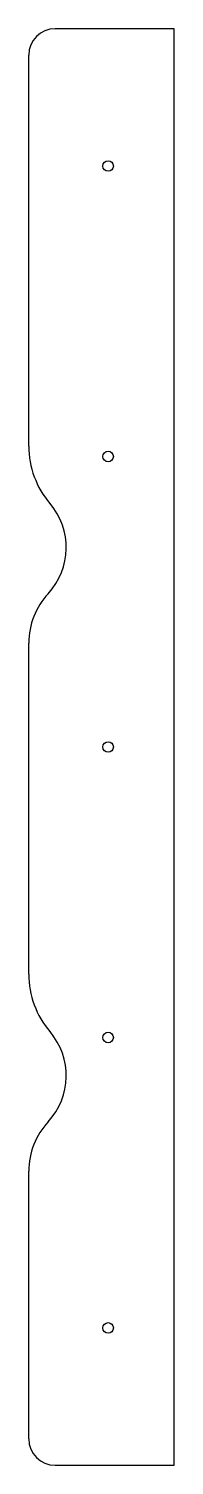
# Model space of a CAD drawing. Header units: millimetres. Extents: x 1282 to 1337, y 662 to 1206.
import ezdxf

# ---------------------------------------------------------------- set-up
doc = ezdxf.new("R2010")
doc.units = ezdxf.units.MM

msp = doc.modelspace()

# ---------------------------------------------------------------- linework, layer by layer
for p, q in [((1337, 1205.69), (1292, 1205.69)), ((1337, 661.69), (1337, 1205.69)), ((1282, 1047.64), (1282, 1195.69)), ((1282, 847.64), (1282, 973.06)), ((1282, 671.69), (1282, 773.06)), ((1292, 661.69), (1337, 661.69))]:
    msp.add_line(p, q)
for centre in [(1312, 1153.69), (1312, 1043.69), (1312, 933.69), (1312, 823.69), (1312, 713.69)]:
    msp.add_circle(centre, 2)
for centre, radius, start, end in [((1292, 1195.69), 10, 90, 180), ((1315.5, 1047.64), 33.5, 180, 220.4857), ((1270.48, 1009.21), 25.7, 317.1859, 40.4857), ((1309.5, 973.06), 27.5, 137.1859, 180), ((1315.5, 847.64), 33.5, 180, 220.4857), ((1270.48, 809.21), 25.7, 317.1859, 40.4857), ((1309.5, 773.06), 27.5, 137.1859, 180), ((1292, 671.69), 10, 180, 270)]:
    msp.add_arc(centre, radius, start, end)

doc.saveas('drawing.dxf')
